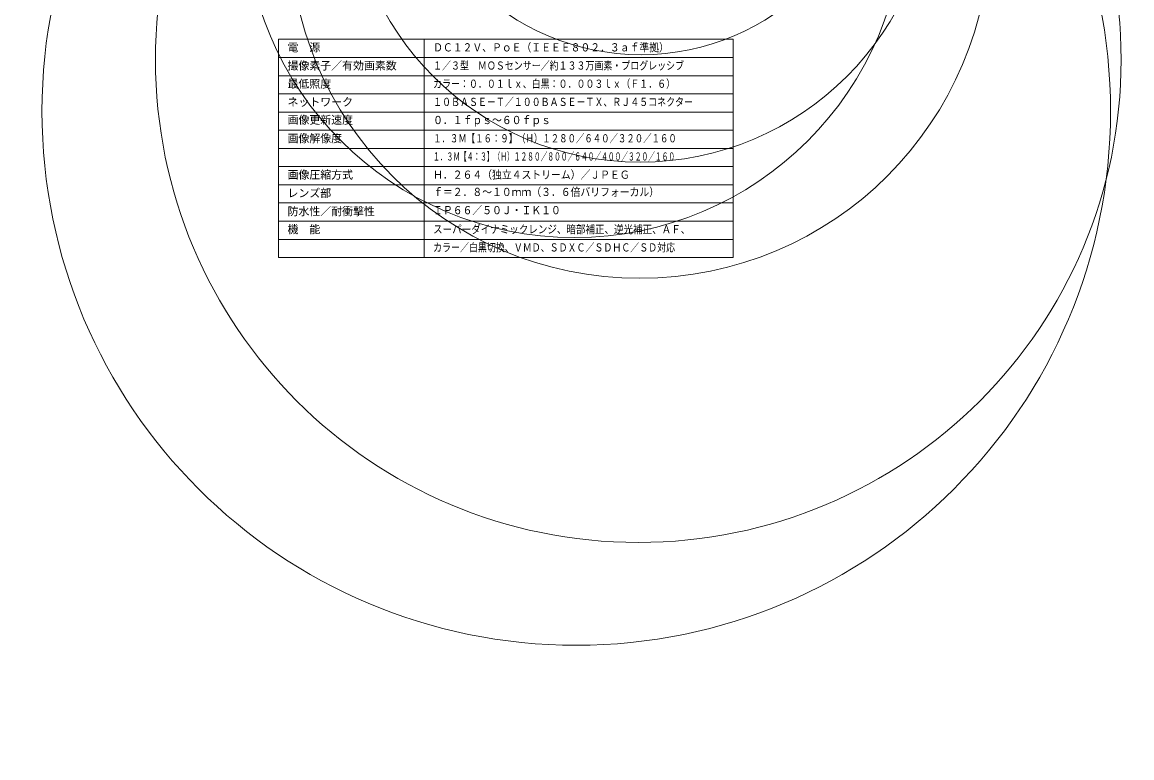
# Model space of a CAD drawing. Units: millimetres, scale not verified. Extents: x -11544 to 11819, y -1356 to 23431.
# Drawn here: x -132.9 to 172, y -254 to -51.8 of the extents above; entities that cross this region are included whole.
import ezdxf
from ezdxf.enums import TextEntityAlignment as Align

# ---------------------------------------------------------------- set-up
doc = ezdxf.new("R2010")
doc.units = ezdxf.units.MM
doc.header["$LTSCALE"] = 0.125
doc.layers.add('0-1_WAKU', color=1, linetype='Continuous', lineweight=18)
doc.layers.add('0-4_GAIKEI', color=1, linetype='Continuous', lineweight=18)
doc.layers.add('0-3_MOJI1', color=7, linetype='Continuous')
doc.styles.add('ＭＳ ゴシック', font='')
doc.styles.get('ＭＳ ゴシック').set_extended_font_data('MS Gothic')

msp = doc.modelspace()

# ---------------------------------------------------------------- linework, layer by layer
at = {"layer": '0-1_WAKU', "color": 4}
for p, q in [((-62.5, -56.5), (62.5, -56.5)), ((-22.5, -56.5), (-22.5, -116.5)), ((62.5, -56.5), (62.5, -116.5))]:
    msp.add_line(p, q, dxfattribs=at)
at = {"layer": '0-1_WAKU'}
for p, q in [((-62.5, -61.5), (62.5, -61.5)), ((-62.5, -66.5), (62.5, -66.5)), ((-62.5, -71.5), (62.5, -71.5)), ((-62.5, -76.5), (62.5, -76.5)), ((-62.5, -81.5), (62.5, -81.5)), ((-62.5, -86.5), (62.5, -86.5)), ((-62.5, -91.5), (62.5, -91.5)), ((-62.5, -96.5), (62.5, -96.5)), ((62.5, -101.5), (-62.5, -101.5)), ((62.5, -106.5), (-62.5, -106.5)), ((62.5, -111.5), (-62.5, -111.5))]:
    msp.add_line(p, q, dxfattribs=at)
at = {"layer": '0-1_WAKU', "color": 4}
msp.add_lwpolyline([(-62.5, -56.5), (-62.5, -116.5), (62.5, -116.5)], dxfattribs=at)
at = {"layer": '0-4_GAIKEI'}
for centre, radius in [((19.339, -76.2677), 146.8143), ((36.3919, -62.1385), 132.6849), ((18.8245, -20.3164), 90.6691), ((36.7996, -25.9303), 96.283), ((36.8843, -9.9502), 80.3027), ((37.1503, 4.9028), 65.6394), ((29.8259, -319.4192), 388.9165), ((30.6637, -202.747), 272.2412)]:
    msp.add_circle(centre, radius, dxfattribs=at)
at = {"layer": '0-4_GAIKEI', "color": 7}
for centre, radius in [((26.5578, -643.0661), 713.1818), ((30.4785, -286.8373), 356.9315)]:
    msp.add_circle(centre, radius, dxfattribs=at)

# ---------------------------------------------------------------- texts
at = {"layer": '0-3_MOJI1', "style": 'ＭＳ ゴシック'}
for s, p in [('電\u3000源', (-60, -60.5)), ('撮像素子／有効画素数', (-60, -65.5)), ('最低照度', (-60, -70.5)), ('ネットワーク', (-60, -75.5)), ('画像更新速度', (-60, -80.4255)), ('画像解像度', (-60, -85.5)), ('画像圧縮方式', (-60, -95.5)), ('レンズ部', (-60, -100.5543)), ('防水性／耐衝撃性', (-60, -105.5543)), ('機\u3000能', (-60, -110.5))]:
    msp.add_text(s, height=2.199, dxfattribs=at).set_placement(p, align=Align.BOTTOM_LEFT)
for s, width, p in [('ＤＣ１２Ｖ、ＰｏＥ（ＩＥＥＥ８０２．３ａｆ準拠）', 0.9, (-20, -60.5)), ('１／３型\u3000ＭＯＳセンサー／約１３３万画素・プログレッシブ', 0.8, (-20, -65.5)), ('カラー：０．０１ｌｘ、白黒：０．００３ｌｘ（Ｆ１．６）', 0.8, (-20, -70.5)), ('１０ＢＡＳＥ－Ｔ／１００ＢＡＳＥ－ＴＸ、ＲＪ４５コネクター', 0.8, (-20, -75.5)), ('０．１ｆｐｓ～６０ｆｐｓ', 0.9, (-20, -80.4733)), ('１．３Ｍ【１６：９】（Ｈ）１２８０／６４０／３２０／１６０', 0.75, (-20, -85.5)), ('１．３Ｍ【４：３】（Ｈ）１２８０／８００／６４０／４００／３２０／１６０', 0.6, (-20, -90.5)), ('Ｈ．２６４（独立４ストリーム）／ＪＰＥＧ', 0.9, (-20, -95.5)), ('ｆ＝２．８～１０ｍｍ（３．６倍バリフォーカル）', 0.9, (-20, -100.2515)), ('ＩＰ６６／５０Ｊ・ＩＫ１０', 0.9, (-20, -105.2515)), ('スーパーダイナミックレンジ、暗部補正、逆光補正、ＡＦ、', 0.85, (-20, -110.5)), ('カラー／白黒切換、ＶＭＤ、ＳＤＸＣ／ＳＤＨＣ／ＳＤ対応', 0.8, (-20, -115.5))]:
    msp.add_text(s, height=2.199, dxfattribs=dict(at, width=width)).set_placement(p, align=Align.BOTTOM_LEFT)

doc.saveas('drawing.dxf')
